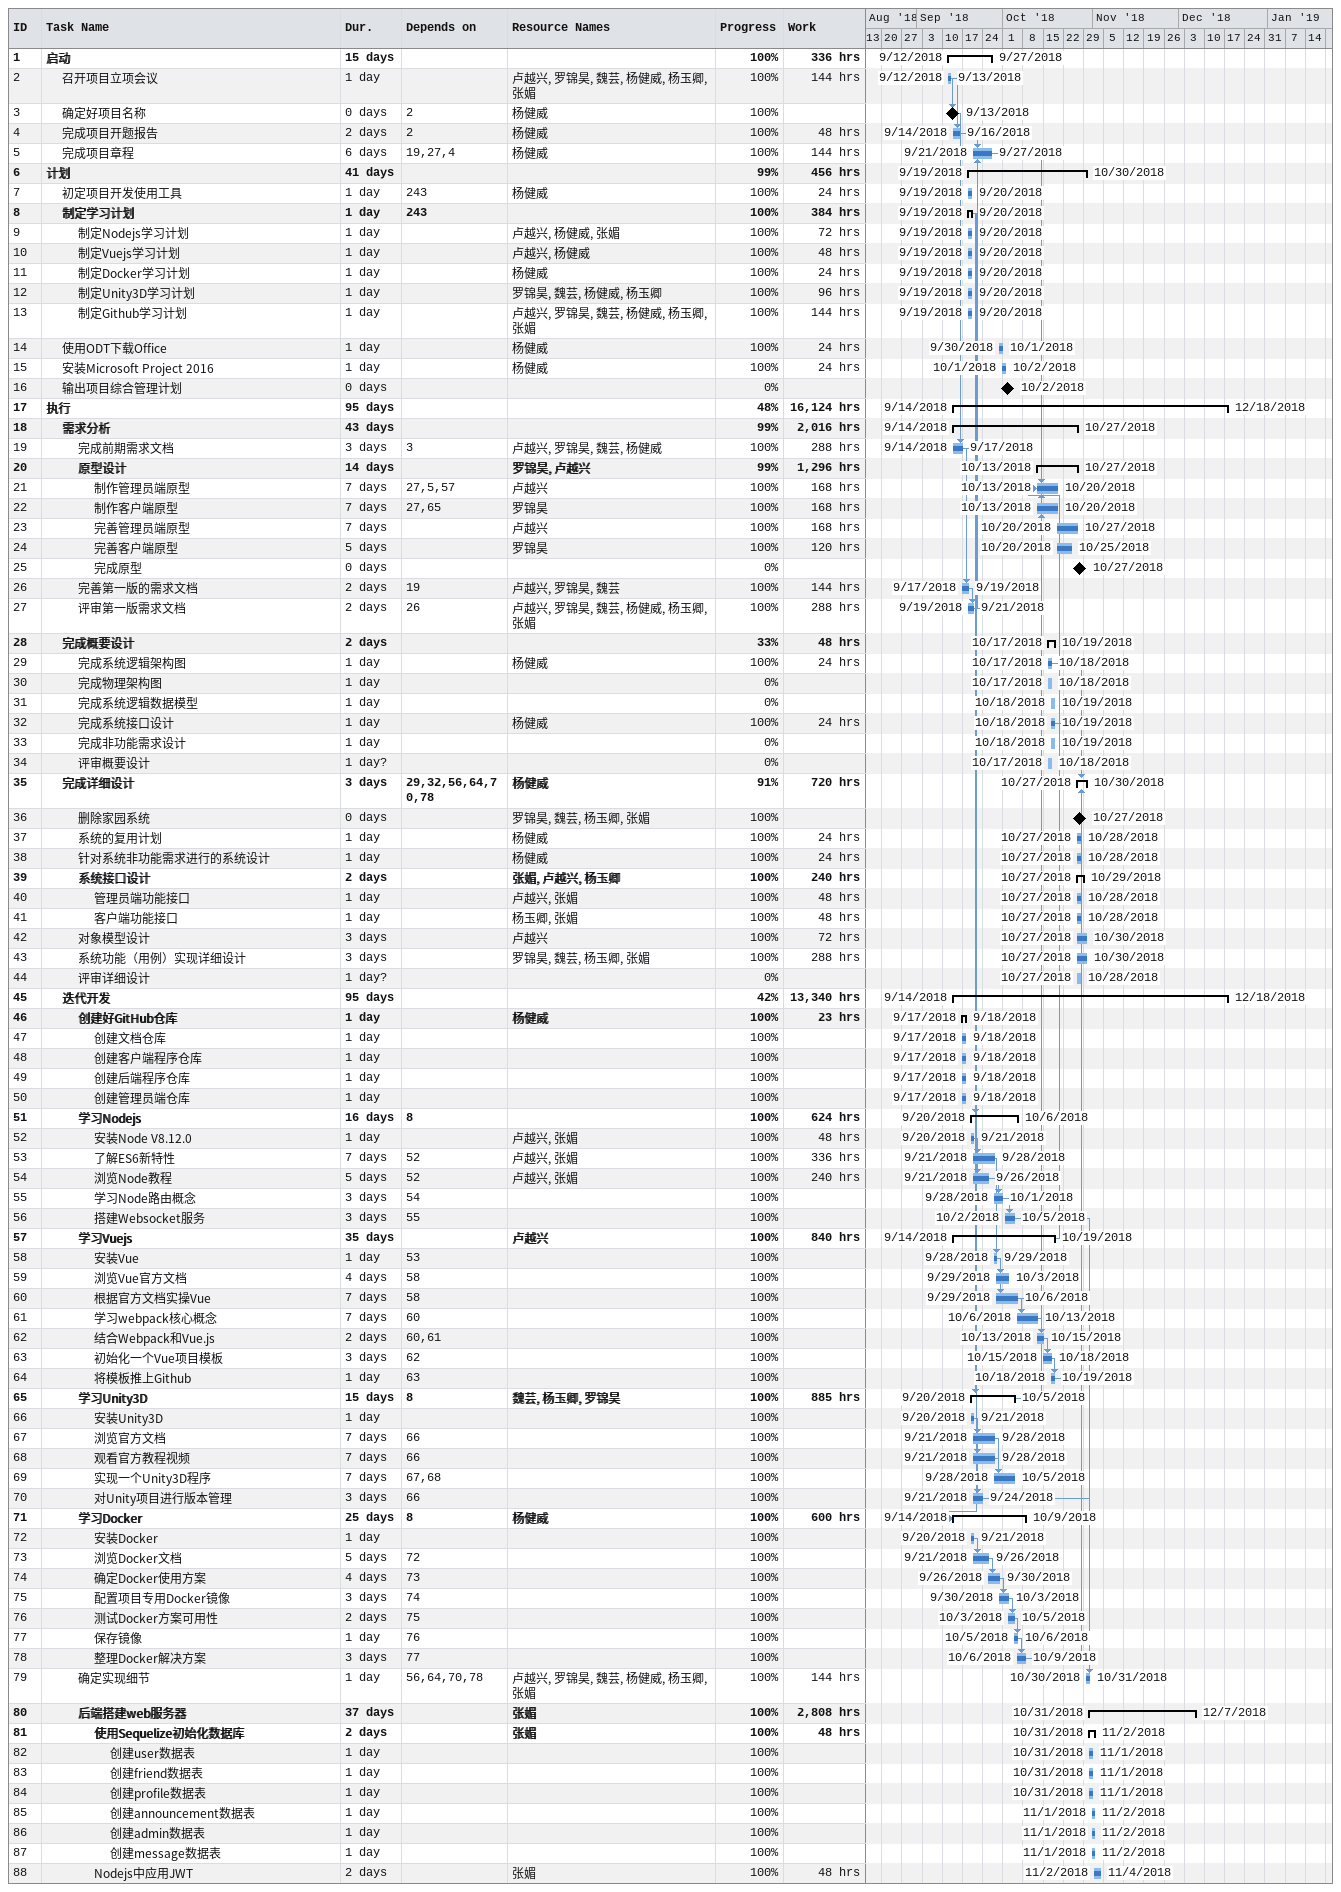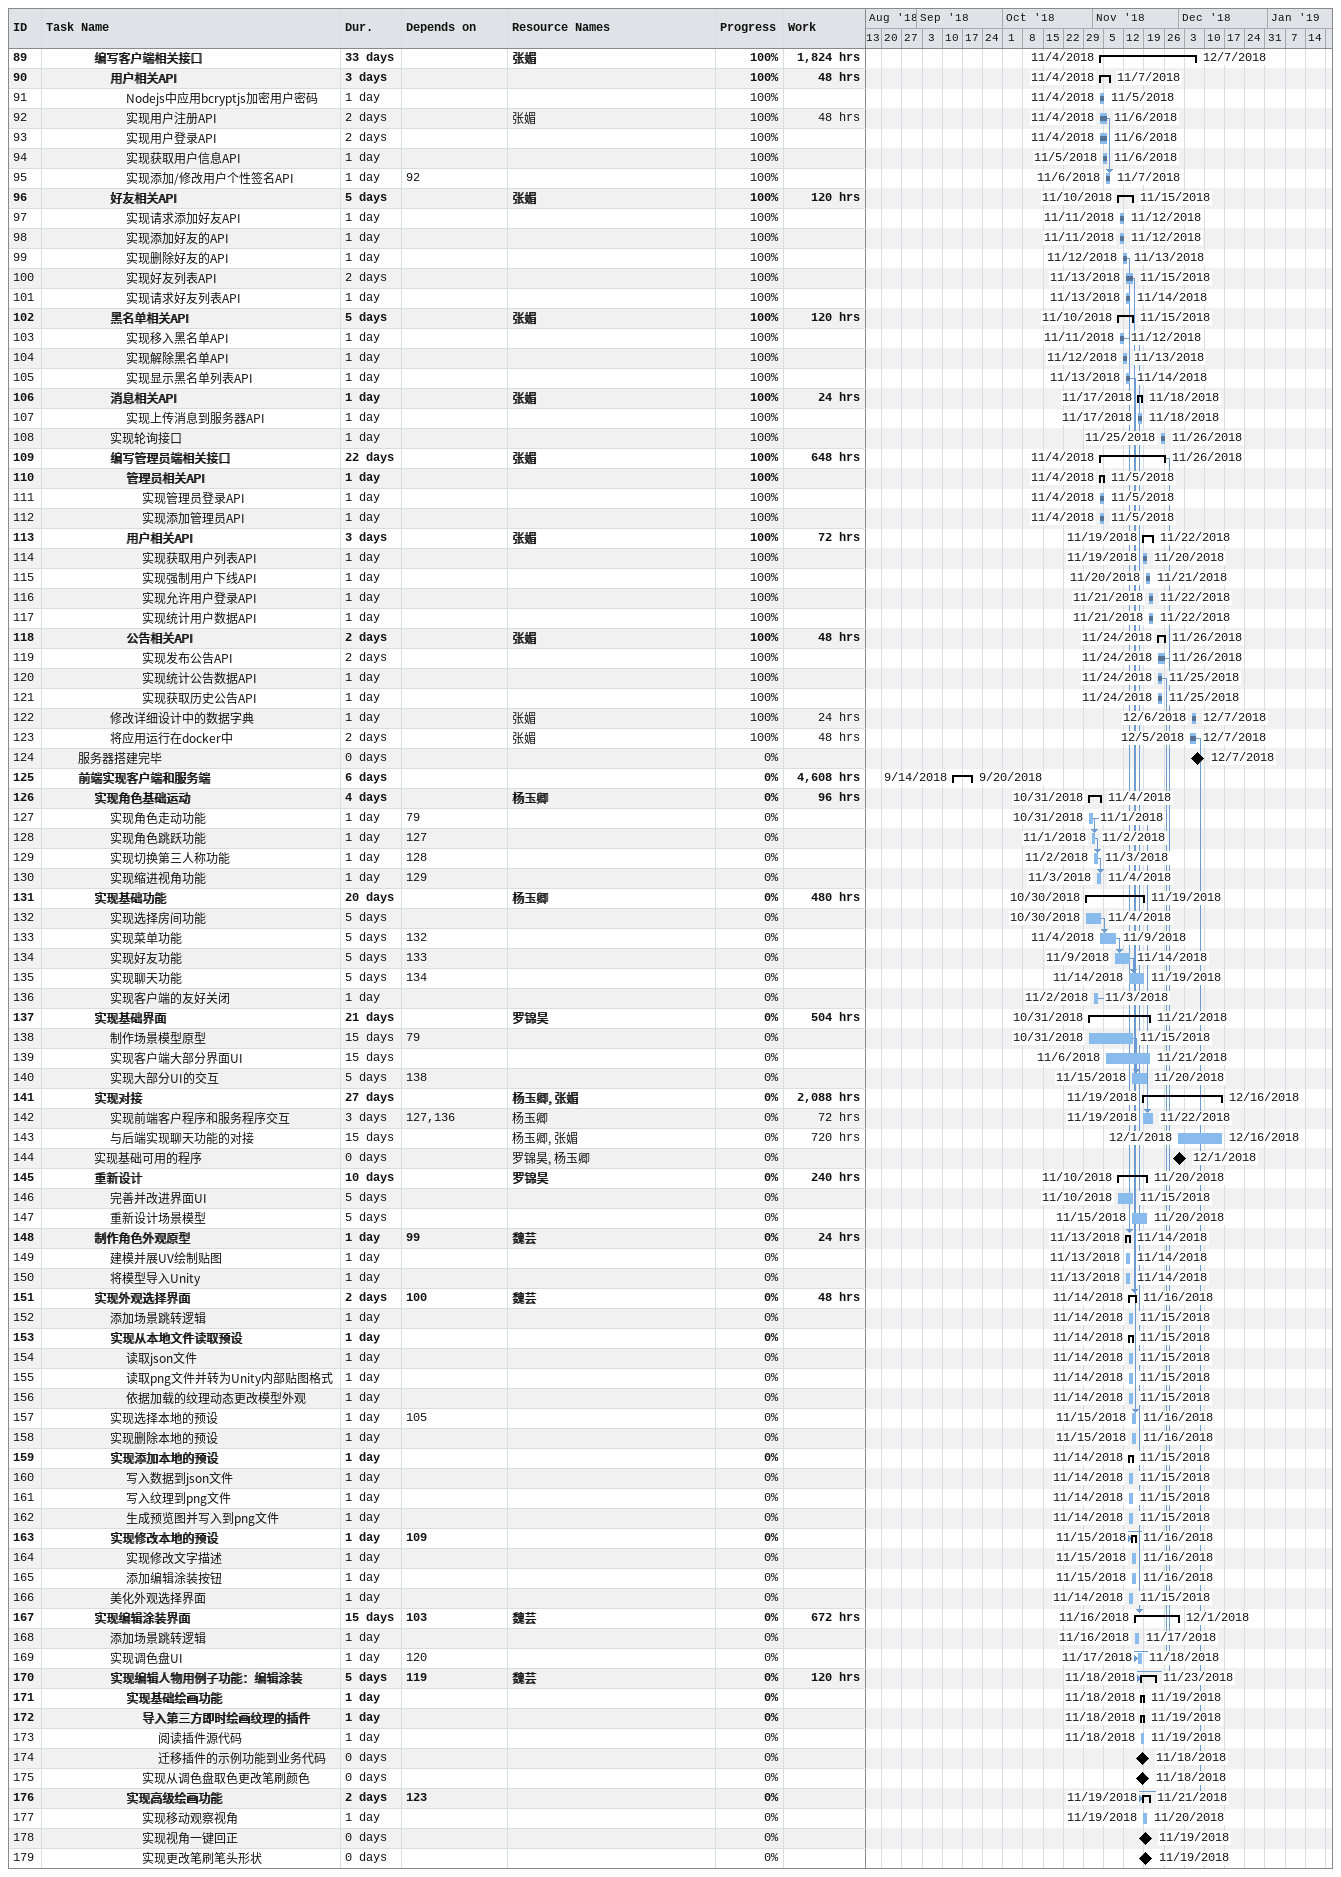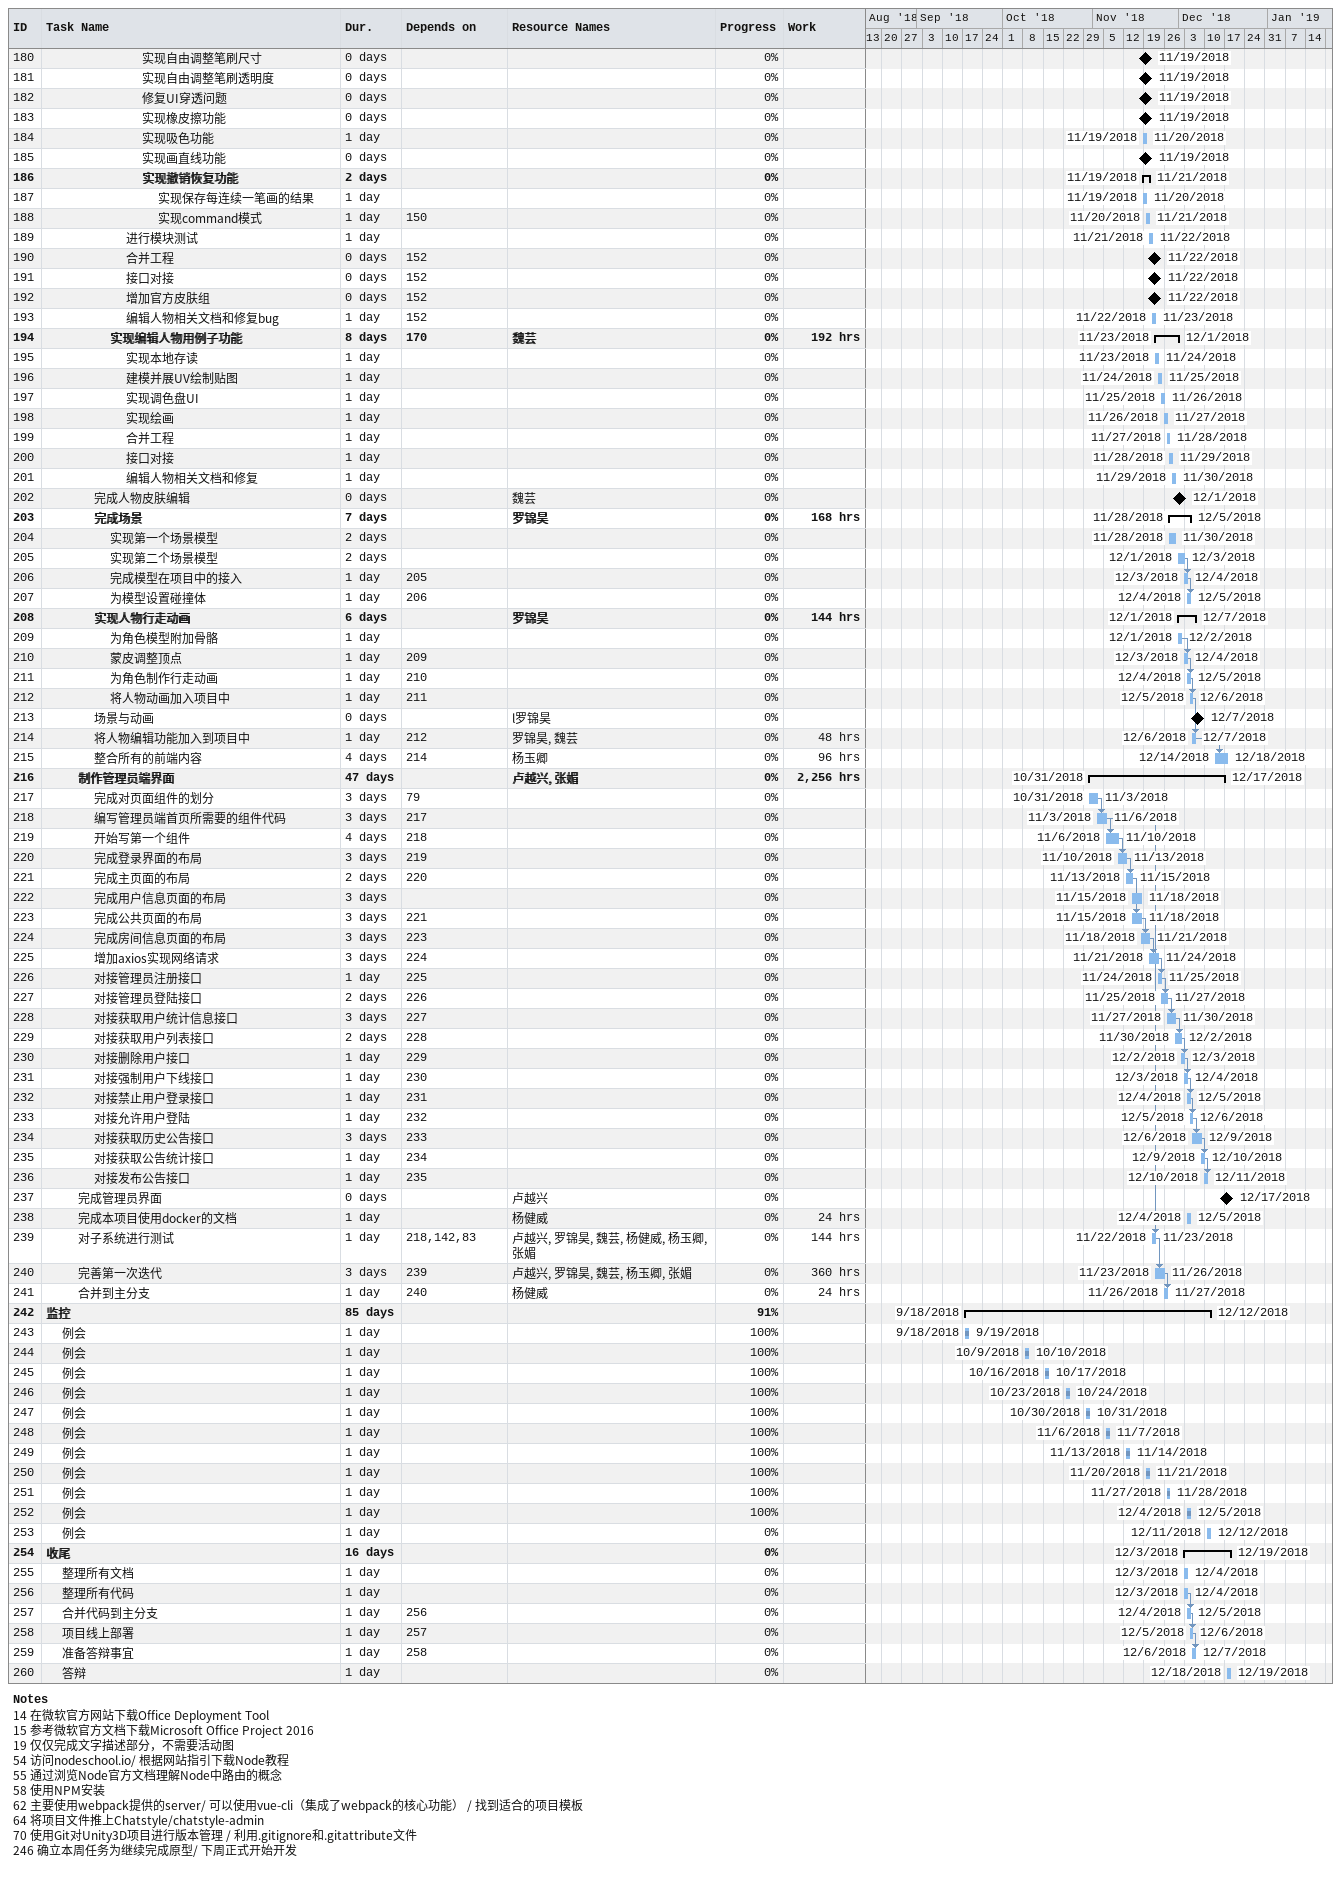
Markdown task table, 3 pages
| ID | Level | Task | Duration | Start | Finish | Predecessors | Resources | % complete | Work (h) |
|---|---|---|---|---|---|---|---|---|---|
| 1 | 1 | **启动** | 15d | 2018-09-12 | 2018-09-27 |  |  | 100 | 336 |
| 2 | 2 | 召开项目立项会议 | 1d | 2018-09-12 | 2018-09-13 |  | 卢越兴, 罗锦昊, 魏芸, 杨健威, 杨玉卿, 张媚 | 100 | 144 |
| 3 | 2 | 确定好项目名称 | 0d | 2018-09-13 | 2018-09-13 | 2 | 杨健威 | 100 |  |
| 4 | 2 | 完成项目开题报告 | 2d | 2018-09-14 | 2018-09-16 | 2 | 杨健威 | 100 | 48 |
| 5 | 2 | 完成项目章程 | 6d | 2018-09-21 | 2018-09-27 | 19, 27, 4 | 杨健威 | 100 | 144 |
| 6 | 1 | **计划** | 41d | 2018-09-19 | 2018-10-30 |  |  | 99 | 456 |
| 7 | 2 | 初定项目开发使用工具 | 1d | 2018-09-19 | 2018-09-20 | 243 | 杨健威 | 100 | 24 |
| 8 | 2 | **制定学习计划** | 1d | 2018-09-19 | 2018-09-20 | 243 |  | 100 | 384 |
| 9 | 3 | 制定Nodejs学习计划 | 1d | 2018-09-19 | 2018-09-20 |  | 卢越兴, 杨健威, 张媚 | 100 | 72 |
| 10 | 3 | 制定Vuejs学习计划 | 1d | 2018-09-19 | 2018-09-20 |  | 卢越兴, 杨健威 | 100 | 48 |
| 11 | 3 | 制定Docker学习计划 | 1d | 2018-09-19 | 2018-09-20 |  | 杨健威 | 100 | 24 |
| 12 | 3 | 制定Unity3D学习计划 | 1d | 2018-09-19 | 2018-09-20 |  | 罗锦昊, 魏芸, 杨健威, 杨玉卿 | 100 | 96 |
| 13 | 3 | 制定Github学习计划 | 1d | 2018-09-19 | 2018-09-20 |  | 卢越兴, 罗锦昊, 魏芸, 杨健威, 杨玉卿, 张媚 | 100 | 144 |
| 14 | 2 | 使用ODT下载Office | 1d | 2018-09-30 | 2018-10-01 |  | 杨健威 | 100 | 24 |
| 15 | 2 | 安装Microsoft Project 2016 | 1d | 2018-10-01 | 2018-10-02 |  | 杨健威 | 100 | 24 |
| 16 | 2 | 输出项目综合管理计划 | 0d | 2018-10-02 | 2018-10-02 |  |  | 0 |  |
| 17 | 1 | **执行** | 95d | 2018-09-14 | 2018-12-18 |  |  | 48 | 16124 |
| 18 | 2 | **需求分析** | 43d | 2018-09-14 | 2018-10-27 |  |  | 99 | 2016 |
| 19 | 3 | 完成前期需求文档 | 3d | 2018-09-14 | 2018-09-17 | 3 | 卢越兴, 罗锦昊, 魏芸, 杨健威 | 100 | 288 |
| 20 | 3 | **原型设计** | 14d | 2018-10-13 | 2018-10-27 |  | 罗锦昊, 卢越兴 | 99 | 1296 |
| 21 | 4 | 制作管理员端原型 | 7d | 2018-10-13 | 2018-10-20 | 27, 5, 57 | 卢越兴 | 100 | 168 |
| 22 | 4 | 制作客户端原型 | 7d | 2018-10-13 | 2018-10-20 | 27, 65 | 罗锦昊 | 100 | 168 |
| 23 | 4 | 完善管理员端原型 | 7d | 2018-10-20 | 2018-10-27 |  | 卢越兴 | 100 | 168 |
| 24 | 4 | 完善客户端原型 | 5d | 2018-10-20 | 2018-10-25 |  | 罗锦昊 | 100 | 120 |
| 25 | 4 | 完成原型 | 0d | 2018-10-27 | 2018-10-27 |  |  | 0 |  |
| 26 | 3 | 完善第一版的需求文档 | 2d | 2018-09-17 | 2018-09-19 | 19 | 卢越兴, 罗锦昊, 魏芸 | 100 | 144 |
| 27 | 3 | 评审第一版需求文档 | 2d | 2018-09-19 | 2018-09-21 | 26 | 卢越兴, 罗锦昊, 魏芸, 杨健威, 杨玉卿, 张媚 | 100 | 288 |
| 28 | 2 | **完成概要设计** | 2d | 2018-10-17 | 2018-10-19 |  |  | 33 | 48 |
| 29 | 3 | 完成系统逻辑架构图 | 1d | 2018-10-17 | 2018-10-18 |  | 杨健威 | 100 | 24 |
| 30 | 3 | 完成物理架构图 | 1d | 2018-10-17 | 2018-10-18 |  |  | 0 |  |
| 31 | 3 | 完成系统逻辑数据模型 | 1d | 2018-10-18 | 2018-10-19 |  |  | 0 |  |
| 32 | 3 | 完成系统接口设计 | 1d | 2018-10-18 | 2018-10-19 |  | 杨健威 | 100 | 24 |
| 33 | 3 | 完成非功能需求设计 | 1d | 2018-10-18 | 2018-10-19 |  |  | 0 |  |
| 34 | 3 | 评审概要设计 | 1d? | 2018-10-17 | 2018-10-18 |  |  | 0 |  |
| 35 | 2 | **完成详细设计** | 3d | 2018-10-27 | 2018-10-30 | 29, 32, 56, 64, 70, 78 | 杨健威 | 91 | 720 |
| 36 | 3 | 删除家园系统 | 0d | 2018-10-27 | 2018-10-27 |  | 罗锦昊, 魏芸, 杨玉卿, 张媚 | 100 |  |
| 37 | 3 | 系统的复用计划 | 1d | 2018-10-27 | 2018-10-28 |  | 杨健威 | 100 | 24 |
| 38 | 3 | 针对系统非功能需求进行的系统设计 | 1d | 2018-10-27 | 2018-10-28 |  | 杨健威 | 100 | 24 |
| 39 | 3 | **系统接口设计** | 2d | 2018-10-27 | 2018-10-29 |  | 张媚, 卢越兴, 杨玉卿 | 100 | 240 |
| 40 | 4 | 管理员端功能接口 | 1d | 2018-10-27 | 2018-10-28 |  | 卢越兴, 张媚 | 100 | 48 |
| 41 | 4 | 客户端功能接口 | 1d | 2018-10-27 | 2018-10-28 |  | 杨玉卿, 张媚 | 100 | 48 |
| 42 | 3 | 对象模型设计 | 3d | 2018-10-27 | 2018-10-30 |  | 卢越兴 | 100 | 72 |
| 43 | 3 | 系统功能（用例）实现详细设计 | 3d | 2018-10-27 | 2018-10-30 |  | 罗锦昊, 魏芸, 杨玉卿, 张媚 | 100 | 288 |
| 44 | 3 | 评审详细设计 | 1d? | 2018-10-27 | 2018-10-28 |  |  | 0 |  |
| 45 | 2 | **迭代开发** | 95d | 2018-09-14 | 2018-12-18 |  |  | 42 | 13340 |
| 46 | 3 | **创建好GitHub仓库** | 1d | 2018-09-17 | 2018-09-18 |  | 杨健威 | 100 | 23 |
| 47 | 4 | 创建文档仓库 | 1d | 2018-09-17 | 2018-09-18 |  |  | 100 |  |
| 48 | 4 | 创建客户端程序仓库 | 1d | 2018-09-17 | 2018-09-18 |  |  | 100 |  |
| 49 | 4 | 创建后端程序仓库 | 1d | 2018-09-17 | 2018-09-18 |  |  | 100 |  |
| 50 | 4 | 创建管理员端仓库 | 1d | 2018-09-17 | 2018-09-18 |  |  | 100 |  |
| 51 | 3 | **学习Nodejs** | 16d | 2018-09-20 | 2018-10-06 | 8 |  | 100 | 624 |
| 52 | 4 | 安装Node V8.12.0 | 1d | 2018-09-20 | 2018-09-21 |  | 卢越兴, 张媚 | 100 | 48 |
| 53 | 4 | 了解ES6新特性 | 7d | 2018-09-21 | 2018-09-28 | 52 | 卢越兴, 张媚 | 100 | 336 |
| 54 | 4 | 浏览Node教程 | 5d | 2018-09-21 | 2018-09-26 | 52 | 卢越兴, 张媚 | 100 | 240 |
| 55 | 4 | 学习Node路由概念 | 3d | 2018-09-28 | 2018-10-01 | 54 |  | 100 |  |
| 56 | 4 | 搭建Websocket服务 | 3d | 2018-10-02 | 2018-10-05 | 55 |  | 100 |  |
| 57 | 3 | **学习Vuejs** | 35d | 2018-09-14 | 2018-10-19 |  | 卢越兴 | 100 | 840 |
| 58 | 4 | 安装Vue | 1d | 2018-09-28 | 2018-09-29 | 53 |  | 100 |  |
| 59 | 4 | 浏览Vue官方文档 | 4d | 2018-09-29 | 2018-10-03 | 58 |  | 100 |  |
| 60 | 4 | 根据官方文档实操Vue | 7d | 2018-09-29 | 2018-10-06 | 58 |  | 100 |  |
| 61 | 4 | 学习webpack核心概念 | 7d | 2018-10-06 | 2018-10-13 | 60 |  | 100 |  |
| 62 | 4 | 结合Webpack和Vue.js | 2d | 2018-10-13 | 2018-10-15 | 60, 61 |  | 100 |  |
| 63 | 4 | 初始化一个Vue项目模板 | 3d | 2018-10-15 | 2018-10-18 | 62 |  | 100 |  |
| 64 | 4 | 将模板推上Github | 1d | 2018-10-18 | 2018-10-19 | 63 |  | 100 |  |
| 65 | 3 | **学习Unity3D** | 15d | 2018-09-20 | 2018-10-05 | 8 | 魏芸, 杨玉卿, 罗锦昊 | 100 | 885 |
| 66 | 4 | 安装Unity3D | 1d | 2018-09-20 | 2018-09-21 |  |  | 100 |  |
| 67 | 4 | 浏览官方文档 | 7d | 2018-09-21 | 2018-09-28 | 66 |  | 100 |  |
| 68 | 4 | 观看官方教程视频 | 7d | 2018-09-21 | 2018-09-28 | 66 |  | 100 |  |
| 69 | 4 | 实现一个Unity3D程序 | 7d | 2018-09-28 | 2018-10-05 | 67, 68 |  | 100 |  |
| 70 | 4 | 对Unity项目进行版本管理 | 3d | 2018-09-21 | 2018-09-24 | 66 |  | 100 |  |
| 71 | 3 | **学习Docker** | 25d | 2018-09-14 | 2018-10-09 | 8 | 杨健威 | 100 | 600 |
| 72 | 4 | 安装Docker | 1d | 2018-09-20 | 2018-09-21 |  |  | 100 |  |
| 73 | 4 | 浏览Docker文档 | 5d | 2018-09-21 | 2018-09-26 | 72 |  | 100 |  |
| 74 | 4 | 确定Docker使用方案 | 4d | 2018-09-26 | 2018-09-30 | 73 |  | 100 |  |
| 75 | 4 | 配置项目专用Docker镜像 | 3d | 2018-09-30 | 2018-10-03 | 74 |  | 100 |  |
| 76 | 4 | 测试Docker方案可用性 | 2d | 2018-10-03 | 2018-10-05 | 75 |  | 100 |  |
| 77 | 4 | 保存镜像 | 1d | 2018-10-05 | 2018-10-06 | 76 |  | 100 |  |
| 78 | 4 | 整理Docker解决方案 | 3d | 2018-10-06 | 2018-10-09 | 77 |  | 100 |  |
| 79 | 3 | 确定实现细节 | 1d | 2018-10-30 | 2018-10-31 | 56, 64, 70, 78 | 卢越兴, 罗锦昊, 魏芸, 杨健威, 杨玉卿, 张媚 | 100 | 144 |
| 80 | 3 | **后端搭建web服务器** | 37d | 2018-10-31 | 2018-12-07 |  | 张媚 | 100 | 2808 |
| 81 | 4 | **使用Sequelize初始化数据库** | 2d | 2018-10-31 | 2018-11-02 |  | 张媚 | 100 | 48 |
| 82 | 5 | 创建user数据表 | 1d | 2018-10-31 | 2018-11-01 |  |  | 100 |  |
| 83 | 5 | 创建friend数据表 | 1d | 2018-10-31 | 2018-11-01 |  |  | 100 |  |
| 84 | 5 | 创建profile数据表 | 1d | 2018-10-31 | 2018-11-01 |  |  | 100 |  |
| 85 | 5 | 创建announcement数据表 | 1d | 2018-11-01 | 2018-11-02 |  |  | 100 |  |
| 86 | 5 | 创建admin数据表 | 1d | 2018-11-01 | 2018-11-02 |  |  | 100 |  |
| 87 | 5 | 创建message数据表 | 1d | 2018-11-01 | 2018-11-02 |  |  | 100 |  |
| 88 | 4 | Nodejs中应用JWT | 2d | 2018-11-02 | 2018-11-04 |  | 张媚 | 100 | 48 |
| 89 | 4 | **编写客户端相关接口** | 33d | 2018-11-04 | 2018-12-07 |  | 张媚 | 100 | 1824 |
| 90 | 5 | **用户相关API** | 3d | 2018-11-04 | 2018-11-07 |  |  | 100 | 48 |
| 91 | 6 | Nodejs中应用bcryptjs加密用户密码 | 1d | 2018-11-04 | 2018-11-05 |  |  | 100 |  |
| 92 | 6 | 实现用户注册API | 2d | 2018-11-04 | 2018-11-06 |  | 张媚 | 100 | 48 |
| 93 | 6 | 实现用户登录API | 2d | 2018-11-04 | 2018-11-06 |  |  | 100 |  |
| 94 | 6 | 实现获取用户信息API | 1d | 2018-11-05 | 2018-11-06 |  |  | 100 |  |
| 95 | 6 | 实现添加/修改用户个性签名API | 1d | 2018-11-06 | 2018-11-07 | 92 |  | 100 |  |
| 96 | 5 | **好友相关API** | 5d | 2018-11-10 | 2018-11-15 |  | 张媚 | 100 | 120 |
| 97 | 6 | 实现请求添加好友API | 1d | 2018-11-11 | 2018-11-12 |  |  | 100 |  |
| 98 | 6 | 实现添加好友的API | 1d | 2018-11-11 | 2018-11-12 |  |  | 100 |  |
| 99 | 6 | 实现删除好友的API | 1d | 2018-11-12 | 2018-11-13 |  |  | 100 |  |
| 100 | 6 | 实现好友列表API | 2d | 2018-11-13 | 2018-11-15 |  |  | 100 |  |
| 101 | 6 | 实现请求好友列表API | 1d | 2018-11-13 | 2018-11-14 |  |  | 100 |  |
| 102 | 5 | **黑名单相关API** | 5d | 2018-11-10 | 2018-11-15 |  | 张媚 | 100 | 120 |
| 103 | 6 | 实现移入黑名单API | 1d | 2018-11-11 | 2018-11-12 |  |  | 100 |  |
| 104 | 6 | 实现解除黑名单API | 1d | 2018-11-12 | 2018-11-13 |  |  | 100 |  |
| 105 | 6 | 实现显示黑名单列表API | 1d | 2018-11-13 | 2018-11-14 |  |  | 100 |  |
| 106 | 5 | **消息相关API** | 1d | 2018-11-17 | 2018-11-18 |  | 张媚 | 100 | 24 |
| 107 | 6 | 实现上传消息到服务器API | 1d | 2018-11-17 | 2018-11-18 |  |  | 100 |  |
| 108 | 5 | 实现轮询接口 | 1d | 2018-11-25 | 2018-11-26 |  |  | 100 |  |
| 109 | 5 | **编写管理员端相关接口** | 22d | 2018-11-04 | 2018-11-26 |  | 张媚 | 100 | 648 |
| 110 | 6 | **管理员相关API** | 1d | 2018-11-04 | 2018-11-05 |  |  | 100 |  |
| 111 | 7 | 实现管理员登录API | 1d | 2018-11-04 | 2018-11-05 |  |  | 100 |  |
| 112 | 7 | 实现添加管理员API | 1d | 2018-11-04 | 2018-11-05 |  |  | 100 |  |
| 113 | 6 | **用户相关API** | 3d | 2018-11-19 | 2018-11-22 |  | 张媚 | 100 | 72 |
| 114 | 7 | 实现获取用户列表API | 1d | 2018-11-19 | 2018-11-20 |  |  | 100 |  |
| 115 | 7 | 实现强制用户下线API | 1d | 2018-11-20 | 2018-11-21 |  |  | 100 |  |
| 116 | 7 | 实现允许用户登录API | 1d | 2018-11-21 | 2018-11-22 |  |  | 100 |  |
| 117 | 7 | 实现统计用户数据API | 1d | 2018-11-21 | 2018-11-22 |  |  | 100 |  |
| 118 | 6 | **公告相关API** | 2d | 2018-11-24 | 2018-11-26 |  | 张媚 | 100 | 48 |
| 119 | 7 | 实现发布公告API | 2d | 2018-11-24 | 2018-11-26 |  |  | 100 |  |
| 120 | 7 | 实现统计公告数据API | 1d | 2018-11-24 | 2018-11-25 |  |  | 100 |  |
| 121 | 7 | 实现获取历史公告API | 1d | 2018-11-24 | 2018-11-25 |  |  | 100 |  |
| 122 | 5 | 修改详细设计中的数据字典 | 1d | 2018-12-06 | 2018-12-07 |  | 张媚 | 100 | 24 |
| 123 | 5 | 将应用运行在docker中 | 2d | 2018-12-05 | 2018-12-07 |  | 张媚 | 100 | 48 |
| 124 | 3 | 服务器搭建完毕 | 0d | 2018-12-07 | 2018-12-07 |  |  | 0 |  |
| 125 | 3 | **前端实现客户端和服务端** | 6d | 2018-09-14 | 2018-09-20 |  |  | 0 | 4608 |
| 126 | 4 | **实现角色基础运动** | 4d | 2018-10-31 | 2018-11-04 |  | 杨玉卿 | 0 | 96 |
| 127 | 5 | 实现角色走动功能 | 1d | 2018-10-31 | 2018-11-01 | 79 |  | 0 |  |
| 128 | 5 | 实现角色跳跃功能 | 1d | 2018-11-01 | 2018-11-02 | 127 |  | 0 |  |
| 129 | 5 | 实现切换第三人称功能 | 1d | 2018-11-02 | 2018-11-03 | 128 |  | 0 |  |
| 130 | 5 | 实现缩进视角功能 | 1d | 2018-11-03 | 2018-11-04 | 129 |  | 0 |  |
| 131 | 4 | **实现基础功能** | 20d | 2018-10-30 | 2018-11-19 |  | 杨玉卿 | 0 | 480 |
| 132 | 5 | 实现选择房间功能 | 5d | 2018-10-30 | 2018-11-04 |  |  | 0 |  |
| 133 | 5 | 实现菜单功能 | 5d | 2018-11-04 | 2018-11-09 | 132 |  | 0 |  |
| 134 | 5 | 实现好友功能 | 5d | 2018-11-09 | 2018-11-14 | 133 |  | 0 |  |
| 135 | 5 | 实现聊天功能 | 5d | 2018-11-14 | 2018-11-19 | 134 |  | 0 |  |
| 136 | 5 | 实现客户端的友好关闭 | 1d | 2018-11-02 | 2018-11-03 |  |  | 0 |  |
| 137 | 4 | **实现基础界面** | 21d | 2018-10-31 | 2018-11-21 |  | 罗锦昊 | 0 | 504 |
| 138 | 5 | 制作场景模型原型 | 15d | 2018-10-31 | 2018-11-15 | 79 |  | 0 |  |
| 139 | 5 | 实现客户端大部分界面UI | 15d | 2018-11-06 | 2018-11-21 |  |  | 0 |  |
| 140 | 5 | 实现大部分UI的交互 | 5d | 2018-11-15 | 2018-11-20 | 138 |  | 0 |  |
| 141 | 4 | **实现对接** | 27d | 2018-11-19 | 2018-12-16 |  | 杨玉卿, 张媚 | 0 | 2088 |
| 142 | 5 | 实现前端客户程序和服务程序交互 | 3d | 2018-11-19 | 2018-11-22 | 127, 136 | 杨玉卿 | 0 | 72 |
| 143 | 5 | 与后端实现聊天功能的对接 | 15d | 2018-12-01 | 2018-12-16 |  | 杨玉卿, 张媚 | 0 | 720 |
| 144 | 4 | 实现基础可用的程序 | 0d | 2018-12-01 | 2018-12-01 |  | 罗锦昊, 杨玉卿 | 0 |  |
| 145 | 4 | **重新设计** | 10d | 2018-11-10 | 2018-11-20 |  | 罗锦昊 | 0 | 240 |
| 146 | 5 | 完善并改进界面UI | 5d | 2018-11-10 | 2018-11-15 |  |  | 0 |  |
| 147 | 5 | 重新设计场景模型 | 5d | 2018-11-15 | 2018-11-20 |  |  | 0 |  |
| 148 | 4 | **制作角色外观原型** | 1d | 2018-11-13 | 2018-11-14 | 99 | 魏芸 | 0 | 24 |
| 149 | 5 | 建模并展UV绘制贴图 | 1d | 2018-11-13 | 2018-11-14 |  |  | 0 |  |
| 150 | 5 | 将模型导入Unity | 1d | 2018-11-13 | 2018-11-14 |  |  | 0 |  |
| 151 | 4 | **实现外观选择界面** | 2d | 2018-11-14 | 2018-11-16 | 100 | 魏芸 | 0 | 48 |
| 152 | 5 | 添加场景跳转逻辑 | 1d | 2018-11-14 | 2018-11-15 |  |  | 0 |  |
| 153 | 5 | **实现从本地文件读取预设** | 1d | 2018-11-14 | 2018-11-15 |  |  | 0 |  |
| 154 | 6 | 读取json文件 | 1d | 2018-11-14 | 2018-11-15 |  |  | 0 |  |
| 155 | 6 | 读取png文件并转为Unity内部贴图格式 | 1d | 2018-11-14 | 2018-11-15 |  |  | 0 |  |
| 156 | 6 | 依据加载的纹理动态更改模型外观 | 1d | 2018-11-14 | 2018-11-15 |  |  | 0 |  |
| 157 | 5 | 实现选择本地的预设 | 1d | 2018-11-15 | 2018-11-16 | 105 |  | 0 |  |
| 158 | 5 | 实现删除本地的预设 | 1d | 2018-11-15 | 2018-11-16 |  |  | 0 |  |
| 159 | 5 | **实现添加本地的预设** | 1d | 2018-11-14 | 2018-11-15 |  |  | 0 |  |
| 160 | 6 | 写入数据到json文件 | 1d | 2018-11-14 | 2018-11-15 |  |  | 0 |  |
| 161 | 6 | 写入纹理到png文件 | 1d | 2018-11-14 | 2018-11-15 |  |  | 0 |  |
| 162 | 6 | 生成预览图并写入到png文件 | 1d | 2018-11-14 | 2018-11-15 |  |  | 0 |  |
| 163 | 5 | **实现修改本地的预设** | 1d | 2018-11-15 | 2018-11-16 | 109 |  | 0 |  |
| 164 | 6 | 实现修改文字描述 | 1d | 2018-11-15 | 2018-11-16 |  |  | 0 |  |
| 165 | 6 | 添加编辑涂装按钮 | 1d | 2018-11-15 | 2018-11-16 |  |  | 0 |  |
| 166 | 5 | 美化外观选择界面 | 1d | 2018-11-14 | 2018-11-15 |  |  | 0 |  |
| 167 | 4 | **实现编辑涂装界面** | 15d | 2018-11-16 | 2018-12-01 | 103 | 魏芸 | 0 | 672 |
| 168 | 5 | 添加场景跳转逻辑 | 1d | 2018-11-16 | 2018-11-17 |  |  | 0 |  |
| 169 | 5 | 实现调色盘UI | 1d | 2018-11-17 | 2018-11-18 | 120 |  | 0 |  |
| 170 | 5 | **实现编辑人物用例子功能：编辑涂装** | 5d | 2018-11-18 | 2018-11-23 | 119 | 魏芸 | 0 | 120 |
| 171 | 6 | **实现基础绘画功能** | 1d | 2018-11-18 | 2018-11-19 |  |  | 0 |  |
| 172 | 7 | **导入第三方即时绘画纹理的插件** | 1d | 2018-11-18 | 2018-11-19 |  |  | 0 |  |
| 173 | 8 | 阅读插件源代码 | 1d | 2018-11-18 | 2018-11-19 |  |  | 0 |  |
| 174 | 8 | 迁移插件的示例功能到业务代码 | 0d | 2018-11-18 | 2018-11-18 |  |  | 0 |  |
| 175 | 7 | 实现从调色盘取色更改笔刷颜色 | 0d | 2018-11-18 | 2018-11-18 |  |  | 0 |  |
| 176 | 6 | **实现高级绘画功能** | 2d | 2018-11-19 | 2018-11-21 | 123 |  | 0 |  |
| 177 | 7 | 实现移动观察视角 | 1d | 2018-11-19 | 2018-11-20 |  |  | 0 |  |
| 178 | 7 | 实现视角一键回正 | 0d | 2018-11-19 | 2018-11-19 |  |  | 0 |  |
| 179 | 7 | 实现更改笔刷笔头形状 | 0d | 2018-11-19 | 2018-11-19 |  |  | 0 |  |
| 180 | 7 | 实现自由调整笔刷尺寸 | 0d | 2018-11-19 | 2018-11-19 |  |  | 0 |  |
| 181 | 7 | 实现自由调整笔刷透明度 | 0d | 2018-11-19 | 2018-11-19 |  |  | 0 |  |
| 182 | 7 | 修复UI穿透问题 | 0d | 2018-11-19 | 2018-11-19 |  |  | 0 |  |
| 183 | 7 | 实现橡皮擦功能 | 0d | 2018-11-19 | 2018-11-19 |  |  | 0 |  |
| 184 | 7 | 实现吸色功能 | 1d | 2018-11-19 | 2018-11-20 |  |  | 0 |  |
| 185 | 7 | 实现画直线功能 | 0d | 2018-11-19 | 2018-11-19 |  |  | 0 |  |
| 186 | 7 | **实现撤销恢复功能** | 2d | 2018-11-19 | 2018-11-21 |  |  | 0 |  |
| 187 | 8 | 实现保存每连续一笔画的结果 | 1d | 2018-11-19 | 2018-11-20 |  |  | 0 |  |
| 188 | 8 | 实现command模式 | 1d | 2018-11-20 | 2018-11-21 | 150 |  | 0 |  |
| 189 | 6 | 进行模块测试 | 1d | 2018-11-21 | 2018-11-22 |  |  | 0 |  |
| 190 | 6 | 合并工程 | 0d | 2018-11-22 | 2018-11-22 | 152 |  | 0 |  |
| 191 | 6 | 接口对接 | 0d | 2018-11-22 | 2018-11-22 | 152 |  | 0 |  |
| 192 | 6 | 增加官方皮肤组 | 0d | 2018-11-22 | 2018-11-22 | 152 |  | 0 |  |
| 193 | 6 | 编辑人物相关文档和修复bug | 1d | 2018-11-22 | 2018-11-23 | 152 |  | 0 |  |
| 194 | 5 | **实现编辑人物用例子功能** | 8d | 2018-11-23 | 2018-12-01 | 170 | 魏芸 | 0 | 192 |
| 195 | 6 | 实现本地存读 | 1d | 2018-11-23 | 2018-11-24 |  |  | 0 |  |
| 196 | 6 | 建模并展UV绘制贴图 | 1d | 2018-11-24 | 2018-11-25 |  |  | 0 |  |
| 197 | 6 | 实现调色盘UI | 1d | 2018-11-25 | 2018-11-26 |  |  | 0 |  |
| 198 | 6 | 实现绘画 | 1d | 2018-11-26 | 2018-11-27 |  |  | 0 |  |
| 199 | 6 | 合并工程 | 1d | 2018-11-27 | 2018-11-28 |  |  | 0 |  |
| 200 | 6 | 接口对接 | 1d | 2018-11-28 | 2018-11-29 |  |  | 0 |  |
| 201 | 6 | 编辑人物相关文档和修复 | 1d | 2018-11-29 | 2018-11-30 |  |  | 0 |  |
| 202 | 4 | 完成人物皮肤编辑 | 0d | 2018-12-01 | 2018-12-01 |  | 魏芸 | 0 |  |
| 203 | 4 | **完成场景** | 7d | 2018-11-28 | 2018-12-05 |  | 罗锦昊 | 0 | 168 |
| 204 | 5 | 实现第一个场景模型 | 2d | 2018-11-28 | 2018-11-30 |  |  | 0 |  |
| 205 | 5 | 实现第二个场景模型 | 2d | 2018-12-01 | 2018-12-03 |  |  | 0 |  |
| 206 | 5 | 完成模型在项目中的接入 | 1d | 2018-12-03 | 2018-12-04 | 205 |  | 0 |  |
| 207 | 5 | 为模型设置碰撞体 | 1d | 2018-12-04 | 2018-12-05 | 206 |  | 0 |  |
| 208 | 4 | **实现人物行走动画** | 6d | 2018-12-01 | 2018-12-07 |  | 罗锦昊 | 0 | 144 |
| 209 | 5 | 为角色模型附加骨骼 | 1d | 2018-12-01 | 2018-12-02 |  |  | 0 |  |
| 210 | 5 | 蒙皮调整顶点 | 1d | 2018-12-03 | 2018-12-04 | 209 |  | 0 |  |
| 211 | 5 | 为角色制作行走动画 | 1d | 2018-12-04 | 2018-12-05 | 210 |  | 0 |  |
| 212 | 5 | 将人物动画加入项目中 | 1d | 2018-12-05 | 2018-12-06 | 211 |  | 0 |  |
| 213 | 4 | 场景与动画 | 0d | 2018-12-07 | 2018-12-07 |  | l罗锦昊 | 0 |  |
| 214 | 4 | 将人物编辑功能加入到项目中 | 1d | 2018-12-06 | 2018-12-07 | 212 | 罗锦昊, 魏芸 | 0 | 48 |
| 215 | 4 | 整合所有的前端内容 | 4d | 2018-12-14 | 2018-12-18 | 214 | 杨玉卿 | 0 | 96 |
| 216 | 3 | **制作管理员端界面** | 47d | 2018-10-31 | 2018-12-17 |  | 卢越兴, 张媚 | 0 | 2256 |
| 217 | 4 | 完成对页面组件的划分 | 3d | 2018-10-31 | 2018-11-03 | 79 |  | 0 |  |
| 218 | 4 | 编写管理员端首页所需要的组件代码 | 3d | 2018-11-03 | 2018-11-06 | 217 |  | 0 |  |
| 219 | 4 | 开始写第一个组件 | 4d | 2018-11-06 | 2018-11-10 | 218 |  | 0 |  |
| 220 | 4 | 完成登录界面的布局 | 3d | 2018-11-10 | 2018-11-13 | 219 |  | 0 |  |
| 221 | 4 | 完成主页面的布局 | 2d | 2018-11-13 | 2018-11-15 | 220 |  | 0 |  |
| 222 | 4 | 完成用户信息页面的布局 | 3d | 2018-11-15 | 2018-11-18 |  |  | 0 |  |
| 223 | 4 | 完成公共页面的布局 | 3d | 2018-11-15 | 2018-11-18 | 221 |  | 0 |  |
| 224 | 4 | 完成房间信息页面的布局 | 3d | 2018-11-18 | 2018-11-21 | 223 |  | 0 |  |
| 225 | 4 | 增加axios实现网络请求 | 3d | 2018-11-21 | 2018-11-24 | 224 |  | 0 |  |
| 226 | 4 | 对接管理员注册接口 | 1d | 2018-11-24 | 2018-11-25 | 225 |  | 0 |  |
| 227 | 4 | 对接管理员登陆接口 | 2d | 2018-11-25 | 2018-11-27 | 226 |  | 0 |  |
| 228 | 4 | 对接获取用户统计信息接口 | 3d | 2018-11-27 | 2018-11-30 | 227 |  | 0 |  |
| 229 | 4 | 对接获取用户列表接口 | 2d | 2018-11-30 | 2018-12-02 | 228 |  | 0 |  |
| 230 | 4 | 对接删除用户接口 | 1d | 2018-12-02 | 2018-12-03 | 229 |  | 0 |  |
| 231 | 4 | 对接强制用户下线接口 | 1d | 2018-12-03 | 2018-12-04 | 230 |  | 0 |  |
| 232 | 4 | 对接禁止用户登录接口 | 1d | 2018-12-04 | 2018-12-05 | 231 |  | 0 |  |
| 233 | 4 | 对接允许用户登陆 | 1d | 2018-12-05 | 2018-12-06 | 232 |  | 0 |  |
| 234 | 4 | 对接获取历史公告接口 | 3d | 2018-12-06 | 2018-12-09 | 233 |  | 0 |  |
| 235 | 4 | 对接获取公告统计接口 | 1d | 2018-12-09 | 2018-12-10 | 234 |  | 0 |  |
| 236 | 4 | 对接发布公告接口 | 1d | 2018-12-10 | 2018-12-11 | 235 |  | 0 |  |
| 237 | 3 | 完成管理员界面 | 0d | 2018-12-17 | 2018-12-17 |  | 卢越兴 | 0 |  |
| 238 | 3 | 完成本项目使用docker的文档 | 1d | 2018-12-04 | 2018-12-05 |  | 杨健威 | 0 | 24 |
| 239 | 3 | 对子系统进行测试 | 1d | 2018-11-22 | 2018-11-23 | 218, 142, 83 | 卢越兴, 罗锦昊, 魏芸, 杨健威, 杨玉卿, 张媚 | 0 | 144 |
| 240 | 3 | 完善第一次迭代 | 3d | 2018-11-23 | 2018-11-26 | 239 | 卢越兴, 罗锦昊, 魏芸, 杨玉卿, 张媚 | 0 | 360 |
| 241 | 3 | 合并到主分支 | 1d | 2018-11-26 | 2018-11-27 | 240 | 杨健威 | 0 | 24 |
| 242 | 1 | **监控** | 85d | 2018-09-18 | 2018-12-12 |  |  | 91 |  |
| 243 | 2 | 例会 | 1d | 2018-09-18 | 2018-09-19 |  |  | 100 |  |
| 244 | 2 | 例会 | 1d | 2018-10-09 | 2018-10-10 |  |  | 100 |  |
| 245 | 2 | 例会 | 1d | 2018-10-16 | 2018-10-17 |  |  | 100 |  |
| 246 | 2 | 例会 | 1d | 2018-10-23 | 2018-10-24 |  |  | 100 |  |
| 247 | 2 | 例会 | 1d | 2018-10-30 | 2018-10-31 |  |  | 100 |  |
| 248 | 2 | 例会 | 1d | 2018-11-06 | 2018-11-07 |  |  | 100 |  |
| 249 | 2 | 例会 | 1d | 2018-11-13 | 2018-11-14 |  |  | 100 |  |
| 250 | 2 | 例会 | 1d | 2018-11-20 | 2018-11-21 |  |  | 100 |  |
| 251 | 2 | 例会 | 1d | 2018-11-27 | 2018-11-28 |  |  | 100 |  |
| 252 | 2 | 例会 | 1d | 2018-12-04 | 2018-12-05 |  |  | 100 |  |
| 253 | 2 | 例会 | 1d | 2018-12-11 | 2018-12-12 |  |  | 0 |  |
| 254 | 1 | **收尾** | 16d | 2018-12-03 | 2018-12-19 |  |  | 0 |  |
| 255 | 2 | 整理所有文档 | 1d | 2018-12-03 | 2018-12-04 |  |  | 0 |  |
| 256 | 2 | 整理所有代码 | 1d | 2018-12-03 | 2018-12-04 |  |  | 0 |  |
| 257 | 2 | 合并代码到主分支 | 1d | 2018-12-04 | 2018-12-05 | 256 |  | 0 |  |
| 258 | 2 | 项目线上部署 | 1d | 2018-12-05 | 2018-12-06 | 257 |  | 0 |  |
| 259 | 2 | 准备答辩事宜 | 1d | 2018-12-06 | 2018-12-07 | 258 |  | 0 |  |
| 260 | 2 | 答辩 | 1d | 2018-12-18 | 2018-12-19 |  |  | 0 |  |

Notes
- 14: 在微软官方网站下载Office Deployment Tool
- 15: 参考微软官方文档下载Microsoft Office Project 2016
- 19: 仅仅完成文字描述部分，不需要活动图
- 54: 访问nodeschool.io/ 根据网站指引下载Node教程
- 55: 通过浏览Node官方文档理解Node中路由的概念
- 58: 使用NPM安装
- 62: 主要使用webpack提供的server/ 可以使用vue-cli（集成了webpack的核心功能） / 找到适合的项目模板
- 64: 将项目文件推上Chatstyle/chatstyle-admin
- 70: 使用Git对Unity3D项目进行版本管理 / 利用.gitignore和.gitattribute文件
- 246: 确立本周任务为继续完成原型 / 下周正式开始开发
